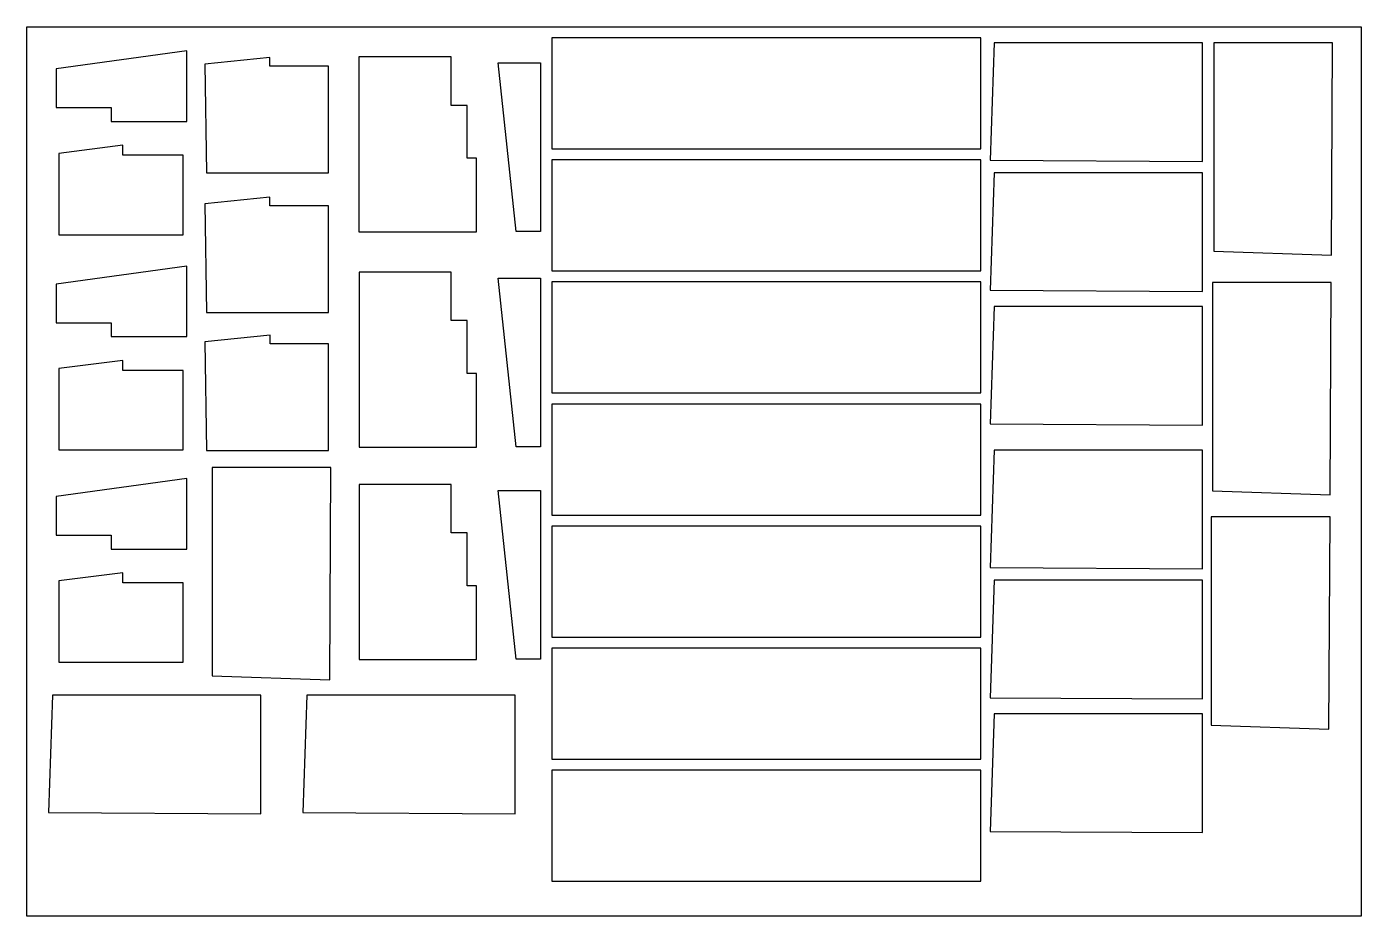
# Model space of a CAD drawing. Extents: x 0 to 600, y -2 to 398.
import ezdxf

# ---------------------------------------------------------------- set-up
doc = ezdxf.new("R2010")
doc.units = 0
doc.layers.add('Layer_1', color=7, linetype='CONTINUOUS')

msp = doc.modelspace()

# ---------------------------------------------------------------- linework, layer by layer
at = {"layer": 'Layer_1', "color": 7}
for points in [[(-0.038298, 398.36225), (599.962167, 398.36225), (599.962167, -1.638394), (-0.038298, -1.638394), (-0.038298, 398.36225)], [(428.928892, 343.469961), (428.928892, 393.362241), (235.994582, 393.362241), (235.994582, 343.469961), (428.928892, 343.469961)], [(434.928902, 391.164618), (433.131899, 338.297553), (528.641052, 337.800952), (528.641052, 391.164618), (434.928902, 391.164618)], [(533.64106, 297.452087), (586.508145, 295.656084), (587.004146, 391.164618), (533.64106, 391.164618), (533.64106, 297.452087)], [(71.988018, 387.490332), (13.226724, 379.395819), (13.228924, 361.986291), (37.927763, 361.990891), (37.930163, 355.764181), (71.990618, 355.764181), (71.988018, 387.490332)], [(135.648421, 332.676044), (135.647421, 380.630921), (109.330378, 380.632021), (109.330378, 384.502627), (79.977631, 381.466022), (80.835932, 332.676044), (135.648421, 332.676044)], [(197.953521, 362.992293), (190.850509, 362.992293), (190.849509, 384.806328), (149.353443, 384.807228), (149.356443, 306.052701), (202.140527, 306.052701), (202.142527, 339.224454), (197.957521, 339.223554), (197.953521, 362.992293)], [(230.995574, 306.211101), (219.997556, 306.211601), (211.871543, 382.093323), (230.993574, 382.094723), (230.995574, 306.211101)], [(14.392326, 304.820799), (70.300115, 304.820799), (70.297315, 340.525257), (43.200272, 340.523157), (43.200672, 345.097464), (14.389226, 341.379258), (14.392326, 304.820799)], [(428.928892, 288.578073), (428.928892, 338.469953), (235.994582, 338.469953), (235.994582, 288.578073), (428.928892, 288.578073)], [(434.928902, 332.692544), (433.131899, 279.825059), (528.641052, 279.329058), (528.641052, 332.692544), (434.928902, 332.692544)], [(135.656421, 269.879043), (135.654421, 317.83362), (109.338378, 317.83472), (109.338378, 321.705326), (79.985531, 318.668721), (80.843732, 269.879043), (135.656421, 269.879043)], [(71.995818, 290.728076), (13.234524, 282.634063), (13.236724, 265.224035), (37.935563, 265.229035), (37.937963, 259.002025), (71.998418, 259.002025), (71.995818, 290.728076)], [(197.961521, 266.230037), (190.857509, 266.230037), (190.857509, 288.044072), (149.361443, 288.045072), (149.363443, 209.290946), (202.148527, 209.290946), (202.150527, 242.462999), (197.965521, 242.461999), (197.961521, 266.230037)], [(231.003574, 209.448946), (220.005556, 209.449946), (211.879543, 285.331068), (231.000574, 285.333068), (231.003574, 209.448946)], [(428.928892, 233.684985), (428.928892, 283.578065), (235.994582, 283.578065), (235.994582, 233.684985), (428.928892, 233.684985)], [(533.08006, 189.638914), (585.947145, 187.841911), (586.444145, 283.351065), (533.08006, 283.351065), (533.08006, 189.638914)], [(434.928902, 272.594047), (433.131899, 219.726962), (528.641052, 219.229962), (528.641052, 272.594047), (434.928902, 272.594047)], [(135.664421, 207.846943), (135.662421, 255.80202), (109.346378, 255.80302), (109.346378, 259.674027), (79.993231, 256.637022), (80.851432, 207.846943), (135.664421, 207.846943)], [(14.400126, 208.058944), (70.307916, 208.058944), (70.305215, 243.763001), (43.208072, 243.761001), (43.208472, 248.336008), (14.397026, 244.617002), (14.400126, 208.058944)], [(428.928892, 178.792897), (428.928892, 228.684977), (235.994582, 228.684977), (235.994582, 178.792897), (428.928892, 178.792897)], [(434.928902, 207.997943), (433.131899, 155.130858), (528.641052, 154.633858), (528.641052, 207.997943), (434.928902, 207.997943)], [(83.370937, 106.48778), (136.238422, 104.690777), (136.734422, 200.199931), (83.370937, 200.199931), (83.370937, 106.48778)], [(72.003518, 195.241923), (13.242224, 187.14691), (13.244424, 169.737882), (37.943263, 169.741882), (37.945663, 163.514872), (72.006118, 163.514872), (72.003518, 195.241923)], [(197.969521, 170.743884), (190.865509, 170.743884), (190.865509, 192.557919), (149.368443, 192.557919), (149.371443, 113.803792), (202.156527, 113.803792), (202.158527, 146.975845), (197.973521, 146.974845), (197.969521, 170.743884)], [(231.011574, 113.961792), (220.013556, 113.962792), (211.887543, 189.844914), (231.008574, 189.845914), (231.011574, 113.961792)], [(532.532059, 84.231744), (585.399144, 82.434742), (585.896144, 177.943895), (532.532059, 177.943895), (532.532059, 84.231744)], [(428.928892, 123.900808), (428.928892, 173.792888), (235.994582, 173.792888), (235.994582, 123.900808), (428.928892, 123.900808)], [(14.407926, 112.57179), (70.315616, 112.57179), (70.312916, 148.276847), (43.215772, 148.274847), (43.216272, 152.848855), (14.404726, 149.130849), (14.407926, 112.57179)], [(434.928902, 149.525849), (433.131899, 96.658764), (528.641052, 96.161764), (528.641052, 149.525849), (434.928902, 149.525849)], [(428.928892, 69.00872), (428.928892, 118.9008), (235.994582, 118.9008), (235.994582, 69.00872), (428.928892, 69.00872)], [(11.542321, 97.840766), (9.745698, 44.973681), (105.254372, 44.477681), (105.254372, 97.840766), (11.542321, 97.840766)], [(125.847405, 97.840766), (124.051402, 44.973681), (219.559555, 44.477681), (219.559555, 97.840766), (125.847405, 97.840766)], [(434.928902, 89.426753), (433.131899, 36.559668), (528.641052, 36.062667), (528.641052, 89.426753), (434.928902, 89.426753)], [(428.928892, 14.116632), (428.928892, 64.008712), (235.994582, 64.008712), (235.994582, 14.116632), (428.928892, 14.116632)]]:
    msp.add_lwpolyline(points, dxfattribs=at)

doc.saveas('drawing.dxf')
